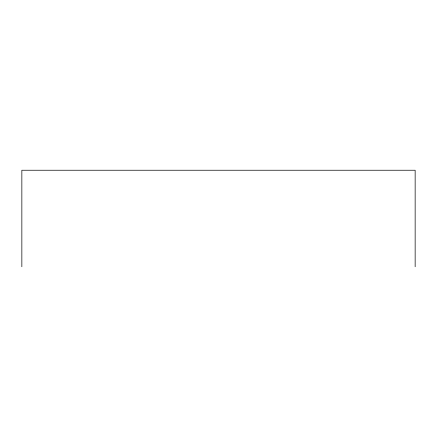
<?xml version="1.0" encoding="UTF-8"?>
<svg xmlns="http://www.w3.org/2000/svg" width="437" height="437" viewBox="0 0 437 437"><rect width="100%" height="100%" fill="white"/><g stroke="black" fill="none" stroke-linecap="round" stroke-linejoin="round"><path stroke-width="0.66" d="M415.15 266.761L415.15 170.239L21.85 170.239L21.85 266.761"/></g></svg>
